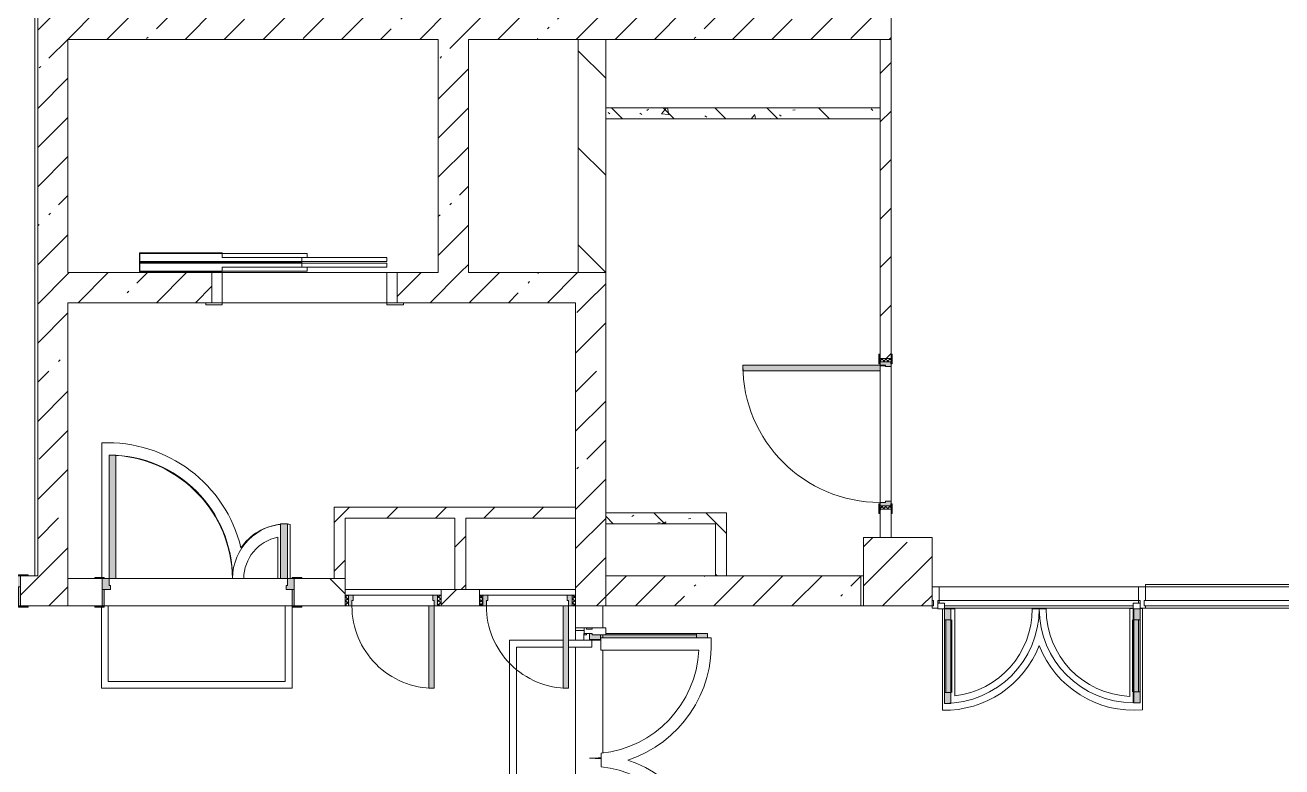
# Model space of a CAD drawing. Header units: millimetres. Extents: x -3129 to 197107, y -8553 to 29000.
# Drawn here: x 164585 to 173746, y 12227 to 17634 of the extents above; entities that cross this region are included whole.
import ezdxf

# ---------------------------------------------------------------- set-up
doc = ezdxf.new("R2010")
doc.units = ezdxf.units.MM
for name, color, linetype, lineweight, true_color in [('A-DETL-GENF-7', 7, 'Continuous', 5, 0xe2e2e2), ('A-DETL-GENF-8', 7, 'Continuous', 5, 0xaaaaaa), ('A-DOOR-3', 7, 'Continuous', 5, 0xaaaaaa), ('A-DOOR-4', 7, 'Continuous', 5, 0xe2e2e2), ('A-DOOR-FRAM-3', 7, 'Continuous', 5, 0xe2e2e2), ('A-DOOR-FRAM-4', 7, 'Continuous', 5, 0xaaaaaa), ('A-FLOR-3', 7, 'Continuous', 5, 0xaaaaaa), ('I-WALL-8', 7, 'Continuous', 5, 0x787878)]:
    doc.layers.add(name, color=color, linetype=linetype, lineweight=lineweight, true_color=true_color)
for name, color, linetype, lineweight in [('A-GLAZ-CURT-2', 7, 'Continuous', 5), ('A-GLAZ-CWMG-4', 7, 'Continuous', 5), ('A-WALL', 7, 'Continuous', 9), ('I-WALL-6', 7, 'Continuous', 5), ('S-COLS-2', 7, 'Continuous', 5)]:
    doc.layers.add(name, color=color, linetype=linetype, lineweight=lineweight)
pattern_1 = [(45, (70097.43, 0), (-285.1231, 285.1231), []), (45, (70382.56, 0), (-285.1231, 285.1231), [504.031, -100.806, 16.764, -84.042])]
pattern_2 = [(135, (70097.43, 0), (-353.5534, -353.5534), [])]
pattern_3 = [(45, (70097.43, 0), (-176.7767, 176.7767), [])]
pattern_4 = [(135, (70097.43, 0), (-377.1708, -377.1708), [533.4, -88.9, 17.78, -88.9]), (135, (70097.43, 376.94), (-377.1708, -377.1708), []), (50, (70097.43, 0), (637.6445, -55.7866), [66.675, -733.425]), (355, (70097.4, 0), (-123.3494, 668.6992), [53.34, -586.74]), (100.451, (70150.6, -4.65), (514.299, 612.908), [56.665, -623.315]), (46.184, (70097.4, 177.8), (948.7764, -147.1497), [100.012, -1100.137]), (96.636, (70176.5, 165.5), (830.909, 865.997), [84.998, -934.973]), (351.184, (70097.4, 177.8), (830.918, 865.988), [80.01, -880.11]), (21, (70186.33, 133.35), (530.6506, -357.9283), [66.675, -733.425]), (326, (70186.3, 133.35), (216.308, 644.6585), [53.34, -586.74]), (71.451, (70230.55, 103.5), (746.9596, 286.7243), [56.665, -623.315]), (37.5, (70097.43, 0), (10.81053, 295.9426), [16.764, -562.864, 16.764, -578.866, -588.962]), (37.5, (70097.43, 0), (10.81053, 295.9426), [-1175.258, 16.764, -572.198]), (7.5, (70097.43, 0), (233.8692, 350.6318), [16.764, -322.834, 16.764, -549.529, -224.472]), (7.5, (70097.43, 0), (233.8692, 350.6318), [-905.891, 16.764, -207.708]), (327.5, (69899.19, 0), (474.5678, -20.0513), [16.764, -205.486, 16.764, -676.656, -920.115]), (327.5, (69899.19, 0), (474.5678, -20.0513), [-915.67, 16.764, -903.351]), (317.5, (69810.3, 0), (518.4522, 88.9934), [16.764, -272.161, 16.764, -443.738, -653.415]), (317.5, (69810.3, 0), (518.4522, 88.9934), [-749.427, 16.764, -636.651])]

# ---------------------------------------------------------------- blocks, each defined once
blk = doc.blocks.new('110_Дверь_СКБ_1Ст_Внутренняя1 - Д-3б_п_ 1100x2100h_много всего 2-32816779-2_1_1_птичка')
at = {"layer": 'A-DOOR-3'}
h = blk.add_hatch(dxfattribs=at)
h.set_pattern_fill('FP_160', color=256, style=0, pattern_type=2)
h.set_pattern_definition([(135, (1751.41, 104.685), (-14.14214, -14.14214), []), (225, (1751.41, 104.685), (14.14214, -14.14214), [])])
h.paths.add_polyline_path([(537.5, -40), (562.5, -40), (562.5, 40), (537.5, 40)])
at = {"layer": 'A-DOOR-4'}
h = blk.add_hatch(color=256, dxfattribs=at)
h.paths.add_polyline_path([(-512.5, 40), (-512.5, -40), (-477.5, -40), (-477.5, 0), (-487.5, 0), (-487.5, 40)])
h.paths.add_polyline_path([(502.5, 0), (502.5, -40), (537.5, -40), (537.5, 40), (512.5, 40), (512.5, 0)])
at = {"layer": 'A-DOOR-FRAM-3'}
for points in [[(472.5, 40), (512.5, 40), (512.5, 1040), (472.5, 1040)], [(-567.5, 40), (-497.5, 40), (-497.5, 48), (-567.5, 48)], [(522.5, 40), (592.5, 40), (592.5, 48), (522.5, 48)], [(-567.5, -48), (-497.5, -48), (-497.5, -40), (-567.5, -40)], [(522.5, -48), (592.5, -48), (592.5, -40), (522.5, -40)]]:
    blk.add_hatch(color=256, dxfattribs=at).paths.add_polyline_path(points)
at = {"layer": 'A-DOOR-FRAM-4'}
h = blk.add_hatch(dxfattribs=at)
h.set_pattern_fill('FP_161', color=256, style=0, pattern_type=2)
h.set_pattern_definition([(45, (-371.384, 104.685), (-14.1421, 14.1421), []), (135, (-371.384, 104.685), (-14.1421, -14.1421), [])])
h.paths.add_polyline_path([(-537.5, -40), (-512.5, -40), (-512.5, 40), (-537.5, 40)])
at = {"layer": 'A-DOOR-3'}
for p, q in [((512.5, 1040), (472.5, 1040)), ((472.5, 1040), (472.5, 40)), ((512.5, 40), (512.5, 1040)), ((472.5, 40), (512.5, 40))]:
    blk.add_line(p, q, dxfattribs=at)
blk.add_arc((512.5, 40), 1000, 90, 180, dxfattribs=at)
at = {"layer": 'A-DOOR-FRAM-4'}
for p, q in [((-497.5, 48), (-567.5, 48)), ((-567.5, 48), (-567.5, 40)), ((-567.5, 40), (-497.5, 40)), ((-512.5, 40), (-537.5, 40)), ((-537.5, 40), (-537.5, -40)), ((-487.5, 40), (-512.5, 40)), ((-512.5, 40), (-512.5, -40)), ((-512.5, -40), (-512.5, 40)), ((-497.5, 40), (-512.5, 40)), ((-512.5, 40), (-512.5, 39)), ((-512.5, 39), (-497.5, 39)), ((-497.5, 40), (-497.5, 48)), ((-497.5, 39), (-497.5, 40)), ((-487.5, 0), (-487.5, 40)), ((-477.5, 0), (-487.5, 0)), ((-477.5, -40), (-477.5, 0)), ((512.5, 0), (502.5, 0)), ((502.5, 0), (502.5, -40)), ((512.5, 40), (512.5, 0)), ((537.5, 40), (512.5, 40)), ((592.5, 48), (522.5, 48)), ((522.5, 48), (522.5, 40)), ((537.5, 40), (522.5, 40)), ((522.5, 40), (522.5, 39)), ((522.5, 40), (592.5, 40)), ((522.5, 39), (537.5, 39)), ((537.5, -40), (537.5, 40)), ((562.5, 40), (537.5, 40)), ((537.5, 40), (537.5, -40)), ((537.5, 39), (537.5, 40)), ((562.5, -40), (562.5, 40)), ((592.5, 40), (592.5, 48)), ((-497.5, -40), (-567.5, -40)), ((-567.5, -40), (-567.5, -48)), ((-567.5, -48), (-497.5, -48)), ((-537.5, -40), (-512.5, -40)), ((-497.5, -39), (-512.5, -39)), ((-512.5, -39), (-512.5, -40)), ((-512.5, -40), (-477.5, -40)), ((-512.5, -40), (-497.5, -40)), ((-497.5, -40), (-497.5, -39)), ((-497.5, -48), (-497.5, -40)), ((502.5, -40), (537.5, -40)), ((537.5, -39), (522.5, -39)), ((522.5, -39), (522.5, -40)), ((522.5, -40), (537.5, -40)), ((592.5, -40), (522.5, -40)), ((522.5, -40), (522.5, -48)), ((522.5, -48), (592.5, -48)), ((537.5, -40), (537.5, -39)), ((537.5, -40), (562.5, -40)), ((592.5, -48), (592.5, -40))]:
    blk.add_line(p, q, dxfattribs=at)
blk = doc.blocks.new('110_Дверь_СКБ_2Ст - Д-1_л_Лестничная клетка EIS60 2-32142534-2_1_1_птичка')
at = {"layer": 'A-DOOR-4'}
for points in [[(662.5, 110), (662.5, 1010), (612.5, 1010), (612.5, 110)], [(-587.5, 510), (-637.5, 510), (-637.5, 110), (-587.5, 110), (-587.5, 433.2)], [(712.5, 30), (697.5, 30), (697.5, -110), (712.5, -110), (712.5, -30.6)]]:
    blk.add_hatch(color=256, dxfattribs=at).paths.add_polyline_path(points)
h = blk.add_hatch(color=256, dxfattribs=at)
h.paths.add_polyline_path([(712.5, 110), (662.5, 110), (662.5, 60), (652.5, 60), (652.5, 30), (712.5, 30)])
h.paths.add_polyline_path([(-627.5, 30), (-627.5, 60), (-637.5, 60), (-637.5, 110), (-687.5, 110), (-687.5, 30)])
at = {"layer": 'A-DOOR-FRAM-3'}
for points in [[(-672.5, 110), (-672.5, 118), (-742.5, 118), (-742.5, 110)], [(767.5, 110), (767.5, 118), (697.5, 118), (697.5, 110)], [(-672.5, 30), (-687.5, 30), (-687.5, -110), (-672.5, -110), (-672.5, -30.6)], [(-672.5, -110), (-742.5, -110), (-742.5, -118), (-672.5, -118)], [(767.5, -118), (767.5, -110), (697.5, -110), (697.5, -118)]]:
    blk.add_hatch(color=256, dxfattribs=at).paths.add_polyline_path(points)
at = {"layer": 'A-DOOR-3'}
for p, q in [((662.5, 1010), (612.5, 1010)), ((612.5, 1010), (612.5, 110)), ((662.5, 110), (662.5, 1010)), ((-637.5, 510), (-637.5, 110)), ((-587.5, 510), (-637.5, 510)), ((-587.5, 110), (-587.5, 510)), ((-637.5, 110), (-587.5, 110)), ((612.5, 110), (662.5, 110))]:
    blk.add_line(p, q, dxfattribs=at)
for centre, radius, start, end in [((662.5, 110), 900, 90, 180), ((-637.5, 110), 400, 360, 90)]:
    blk.add_arc(centre, radius, start, end, dxfattribs=at)
at = {"layer": 'A-DOOR-FRAM-4'}
for p, q in [((-672.5, 118), (-742.5, 118)), ((-742.5, 118), (-742.5, 110)), ((-742.5, 110), (-672.5, 110)), ((-637.5, 110), (-687.5, 110)), ((-687.5, 110), (-687.5, 30)), ((-672.5, 110), (-672.5, 118)), ((-637.5, 60), (-637.5, 110)), ((662.5, 110), (662.5, 60)), ((712.5, 110), (662.5, 110)), ((767.5, 118), (697.5, 118)), ((697.5, 118), (697.5, 110)), ((697.5, 110), (767.5, 110)), ((712.5, 30), (712.5, 110)), ((767.5, 110), (767.5, 118)), ((-687.5, 30), (-627.5, 30)), ((-672.5, 30), (-687.5, 30)), ((-687.5, 30), (-687.5, -110)), ((-672.5, -110), (-672.5, 30)), ((-627.5, 60), (-637.5, 60)), ((-627.5, 30), (-627.5, 60)), ((662.5, 60), (652.5, 60)), ((652.5, 60), (652.5, 30)), ((652.5, 30), (712.5, 30)), ((712.5, 30), (697.5, 30)), ((697.5, 30), (697.5, -110)), ((712.5, -110), (712.5, 30)), ((-672.5, -110), (-742.5, -110)), ((-742.5, -110), (-742.5, -118)), ((-742.5, -118), (-672.5, -118)), ((-687.5, -110), (-672.5, -110)), ((-672.5, -118), (-672.5, -110)), ((697.5, -110), (712.5, -110)), ((767.5, -110), (697.5, -110)), ((697.5, -110), (697.5, -118)), ((697.5, -118), (767.5, -118)), ((767.5, -118), (767.5, -110))]:
    blk.add_line(p, q, dxfattribs=at)
blk = doc.blocks.new('110_Дверь_СКБ_2Ст - Д-3а 1450x2100h_Лестничная клетка из коридора-32352288-2_1_1_птичка')
at = {"layer": 'A-DOOR-4'}
for points in [[(-587.5, 100), (-587.5, 1000), (-637.5, 1000), (-637.5, 100)], [(662.5, 100), (662.5, 500), (612.5, 500), (612.5, 100)], [(712.5, -100), (712.5, 20), (697.5, 20), (697.5, -100)]]:
    blk.add_hatch(color=256, dxfattribs=at).paths.add_polyline_path(points)
h = blk.add_hatch(color=256, dxfattribs=at)
h.paths.add_polyline_path([(-627.5, 20), (-627.5, 50), (-637.5, 50), (-637.5, 100), (-687.5, 100), (-687.5, 20)])
h.paths.add_polyline_path([(712.5, 20), (712.5, 100), (662.5, 100), (662.5, 50), (652.5, 50), (652.5, 20)])
at = {"layer": 'A-DOOR-FRAM-3'}
for points in [[(-672.5, 100), (-672.5, 108), (-742.5, 108), (-742.5, 100)], [(767.5, 100), (767.5, 108), (697.5, 108), (697.5, 100)], [(-672.5, -100), (-672.5, 20), (-687.5, 20), (-687.5, -100)], [(-672.5, -108), (-672.5, -100), (-742.5, -100), (-742.5, -108)], [(767.5, -108), (767.5, -100), (697.5, -100), (697.5, -108)]]:
    blk.add_hatch(color=256, dxfattribs=at).paths.add_polyline_path(points)
at = {"layer": 'A-DOOR-3'}
for p, q in [((-637.5, 1000), (-637.5, 100)), ((-587.5, 1000), (-637.5, 1000)), ((-587.5, 100), (-587.5, 1000)), ((662.5, 500), (612.5, 500)), ((612.5, 500), (612.5, 100)), ((662.5, 100), (662.5, 500)), ((-637.5, 100), (-587.5, 100)), ((612.5, 100), (662.5, 100))]:
    blk.add_line(p, q, dxfattribs=at)
for centre, radius, start, end in [((-637.5, 100), 900, 0, 90), ((662.5, 100), 400, 90, 180)]:
    blk.add_arc(centre, radius, start, end, dxfattribs=at)
at = {"layer": 'A-DOOR-FRAM-4'}
for p, q in [((-672.5, 108), (-742.5, 108)), ((-742.5, 108), (-742.5, 100)), ((-742.5, 100), (-672.5, 100)), ((-637.5, 100), (-687.5, 100)), ((-687.5, 100), (-687.5, 20)), ((-672.5, 100), (-672.5, 108)), ((-637.5, 50), (-637.5, 100)), ((662.5, 100), (662.5, 50)), ((712.5, 100), (662.5, 100)), ((767.5, 108), (697.5, 108)), ((697.5, 108), (697.5, 100)), ((697.5, 100), (767.5, 100)), ((712.5, 20), (712.5, 100)), ((767.5, 100), (767.5, 108)), ((-687.5, 20), (-627.5, 20)), ((-672.5, 20), (-687.5, 20)), ((-687.5, 20), (-687.5, -100)), ((-672.5, -100), (-672.5, 20)), ((-627.5, 50), (-637.5, 50)), ((-627.5, 20), (-627.5, 50)), ((662.5, 50), (652.5, 50)), ((652.5, 50), (652.5, 20)), ((652.5, 20), (712.5, 20)), ((712.5, 20), (697.5, 20)), ((697.5, 20), (697.5, -100)), ((712.5, -100), (712.5, 20)), ((-672.5, -100), (-742.5, -100)), ((-742.5, -100), (-742.5, -108)), ((-742.5, -108), (-672.5, -108)), ((-687.5, -100), (-672.5, -100)), ((-672.5, -108), (-672.5, -100)), ((697.5, -100), (712.5, -100)), ((767.5, -100), (697.5, -100)), ((697.5, -100), (697.5, -108)), ((697.5, -108), (767.5, -108)), ((767.5, -108), (767.5, -100))]:
    blk.add_line(p, q, dxfattribs=at)
blk = doc.blocks.new('110_Дверь_СКБ_1Ст - д-18 700x2100h_Технический шкаф ЭОМ и СС-23698042-2_1_1_птичка')
at = {"layer": 'A-DOOR-3'}
h = blk.add_hatch(dxfattribs=at)
h.set_pattern_fill('FP_191', color=256, style=0, pattern_type=2)
h.set_pattern_definition([(135, (1951.41, 124.685), (-14.14214, -14.14214), []), (225, (1951.41, 124.685), (14.14214, -14.14214), [])])
h.paths.add_polyline_path([(362.5, 60), (337.5, 60), (337.5, -20), (362.5, -20)])
at = {"layer": 'A-DOOR-4'}
h = blk.add_hatch(color=256, dxfattribs=at)
h.paths.add_polyline_path([(312.5, 60), (312.5, 20), (302.5, 20), (302.5, -20), (337.5, -20), (337.5, 60)])
h.paths.add_polyline_path([(-287.5, 60), (-312.5, 60), (-312.5, -20), (-277.5, -20), (-277.5, 20), (-287.5, 20)])
at = {"layer": 'A-DOOR-FRAM-3'}
blk.add_hatch(color=256, dxfattribs=at).paths.add_polyline_path([(-247.5, 660), (-287.5, 660), (-287.5, 60), (-247.5, 60), (-247.5, 503.6)])
at = {"layer": 'A-DOOR-FRAM-4'}
h = blk.add_hatch(dxfattribs=at)
h.set_pattern_fill('FP_192', color=256, style=0, pattern_type=2)
h.set_pattern_definition([(45, (-171.384, 124.685), (-14.1421, 14.1421), []), (135, (-171.384, 124.685), (-14.1421, -14.1421), [])])
h.paths.add_polyline_path([(-312.5, 60), (-337.5, 60), (-337.5, -20), (-312.5, -20)])
at = {"layer": 'A-DOOR-3'}
for p, q in [((-287.5, 660), (-287.5, 60)), ((-247.5, 660), (-287.5, 660)), ((-247.5, 60), (-247.5, 660)), ((-287.5, 60), (-247.5, 60))]:
    blk.add_line(p, q, dxfattribs=at)
blk.add_arc((-287.5, 60), 600, 360, 90, dxfattribs=at)
at = {"layer": 'A-DOOR-FRAM-4'}
for p, q in [((-312.5, 60), (-337.5, 60)), ((-337.5, 60), (-337.5, -20)), ((-287.5, 60), (-312.5, 60)), ((-312.5, 60), (-312.5, -20)), ((-312.5, -20), (-312.5, 60)), ((-287.5, 20), (-287.5, 60)), ((-277.5, 20), (-287.5, 20)), ((-277.5, -20), (-277.5, 20)), ((-247.5, 60), (312.5, 60)), ((312.5, 20), (302.5, 20)), ((302.5, 20), (302.5, -20)), ((312.5, 60), (312.5, 20)), ((337.5, 60), (312.5, 60)), ((337.5, -20), (337.5, 60)), ((362.5, 60), (337.5, 60)), ((337.5, 60), (337.5, -20)), ((362.5, -20), (362.5, 60)), ((-337.5, -20), (-312.5, -20)), ((-312.5, -20), (-277.5, -20)), ((302.5, -20), (-277.5, -20)), ((302.5, -20), (337.5, -20)), ((337.5, -20), (362.5, -20))]:
    blk.add_line(p, q, dxfattribs=at)
blk = doc.blocks.new('BSC_Колонна _Прямоугольная - 500х500-17857564-2_1_1_птичка')
at = {"layer": 'S-COLS-2'}
h = blk.add_hatch(dxfattribs=at)
h.set_pattern_fill('FP_222', color=256, style=0, pattern_type=2)
h.set_pattern_definition([(45, (-100850, -13650), (-285.1231, 285.1231), []), (45, (-100564.88, -13650), (-285.1231, 285.1231), [504.031, -100.806, 16.764, -84.042])])
h.paths.add_polyline_path([(-250, -250), (250, -250), (250, 250), (-250, 250), (-250, -115.2)])
for p, q in [((250, 250), (-250, 250)), ((-250, 250), (-250, -250)), ((250, -250), (250, 250)), ((-250, -250), (250, -250))]:
    blk.add_line(p, q, dxfattribs=at)
blk = doc.blocks.new('DOR_Дверь лифта - 1350х2050h-19118285-2_1_1_птичка')
at = {"layer": 'A-DOOR-3'}
for p, q in [((-600, 125), (-720, 125)), ((-720, 125), (-720, 110)), ((-720, 110), (-600, 110)), ((-675, 110), (-675, -110)), ((-600, 110), (-675, 110)), ((-600, 110), (-600, 125)), ((600, 110), (-600, 110)), ((-600, 110), (-600, -110)), ((720, 125), (600, 125)), ((600, 125), (600, 110)), ((600, -110), (600, 110)), ((675, 110), (600, 110)), ((600, 110), (720, 110)), ((675, -110), (675, 110)), ((720, 110), (720, 125)), ((-675, -110), (-600, -110)), ((-600, -110), (600, -110)), ((-600, -150), (-600, -180)), ((20, -150), (-600, -150)), ((-600, -180), (20, -180)), ((-20, -120), (-20, -150)), ((600, -120), (-20, -120)), ((-20, -150), (600, -150)), ((20, -180), (20, -150)), ((600, -110), (675, -110)), ((600, -150), (600, -120)), ((-600, -190), (-600, -220)), ((20, -190), (-600, -190)), ((-600, -220), (20, -220)), ((-20, -220), (-20, -250)), ((600, -220), (-20, -220)), ((-20, -250), (600, -250)), ((20, -220), (20, -190)), ((600, -250), (600, -220))]:
    blk.add_line(p, q, dxfattribs=at)
at = {"layer": 'A-DOOR-FRAM-4'}
for p, q in [((1200, -180), (20, -180)), ((20, -180), (20, -183)), ((20, -183), (1203, -183)), ((600, -117), (600, -120)), ((1203, -117), (600, -117)), ((600, -120), (1200, -120)), ((1200, -120), (1200, -180)), ((1203, -183), (1203, -117)), ((1203, -187), (20, -187)), ((20, -187), (20, -190)), ((20, -190), (1200, -190)), ((600, -250), (600, -253)), ((1200, -250), (600, -250)), ((600, -253), (1203, -253)), ((1200, -190), (1200, -250)), ((1203, -253), (1203, -187))]:
    blk.add_line(p, q, dxfattribs=at)
blk = doc.blocks.new('Дверь_Витражная_остекление_ - ВВ-7 остекление-32349468-2_1_1_птичка')
at = {"layer": 'A-DETL-GENF-7'}
for points in [[(-860, -106.8), (-860, -880), (-837.2, -880), (-837.2, -106.8), (-815, -106.8), (-815, -20), (-860, -20)], [(865, -103.8), (877.8, -103.8), (877.8, -880), (910, -880), (910, -140), (900, -140), (900, -40), (910, -40), (910, -20), (865, -20)]]:
    blk.add_hatch(color=256, dxfattribs=at).paths.add_polyline_path(points)
at = {"layer": 'A-DETL-GENF-8'}
for p, q in [((-815, -20), (-860, -20)), ((-860, -880), (-860, -20)), ((-815, -20), (-860, -20)), ((-860, -20), (-860, -880)), ((-815, -106.8), (-815, -20)), ((-815, -106.8), (-815, -20)), ((865, -103.8), (865, -20)), ((865, -20), (865, -103.8)), ((-860, -100), (-815, -100)), ((-850, -800), (-850, -100)), ((-806, -106.8), (-806, -100)), ((900, -100), (865, -100)), ((900, -800), (900, -140)), ((910, -880), (910, -140)), ((910, -880), (910, -140)), ((-860, -800), (-837.2, -800)), ((910, -800), (877.8, -800)), ((-860, -880), (-837.2, -880)), ((-860, -880), (-837.2, -880)), ((910, -880), (877.8, -880)), ((877.8, -880), (910, -880))]:
    blk.add_line(p, q, dxfattribs=at)
at = {"layer": 'A-DOOR-3'}
for p, q in [((-910, 20), (-860, 20)), ((-910, -20), (-910, 20)), ((-860, 20), (-860, -20)), ((860, 20), (910, 20)), ((860, -20), (860, 20)), ((910, 20), (910, -20)), ((-860, -20), (-910, -20)), ((-860, -880), (-860, -20)), ((910, -20), (860, -20)), ((860, -103.8), (860, -39))]:
    blk.add_line(p, q, dxfattribs=at)
for centre, start, end in [((-860, -20), 354.22155, 0), ((860, -20), 180, 185.77845), ((-860, -20), 270, 271.54729)]:
    blk.add_arc(centre, 860, start, end, dxfattribs=at)
blk = doc.blocks.new('Прямоугольный импост - Импост структурный с накладкой - 160мм Темный-32348142-2_1_1_птичка')
at = {"layer": 'A-GLAZ-CWMG-4'}
for p, q in [((0, 17), (-50, 17)), ((-50, 17), (-50, 0)), ((-50, 0), (-40, 0)), ((-40, 0), (-40, -40)), ((-10, -40), (-10, 0)), ((-10, 0), (0, 0)), ((0, 0), (0, 17)), ((-40, -40), (-50, -40)), ((-50, -40), (-50, -140)), ((0, -40), (-10, -40)), ((0, -140), (0, -40)), ((-50, -140), (0, -140))]:
    blk.add_line(p, q, dxfattribs=at)
blk = doc.blocks.new('Дверь_Витражная_остекление_ - ВВ-22-32429667-2_1_1_птичка')
at = {"layer": 'A-DETL-GENF-7'}
for points in [[(-642.5, -710), (-642.5, -20), (-687.5, -20), (-687.5, -710)], [(737.5, -705), (737.5, -20), (692.5, -20), (692.5, -705)]]:
    blk.add_hatch(color=256, dxfattribs=at).paths.add_polyline_path(points)
at = {"layer": 'A-DETL-GENF-8'}
for p, q in [((-642.5, -20), (-687.5, -20)), ((-687.5, -710), (-687.5, -20)), ((-642.5, -20), (-687.5, -20)), ((-687.5, -20), (-687.5, -710)), ((-642.5, -710), (-642.5, -20)), ((-642.5, -710), (-642.5, -20)), ((692.5, -705), (692.5, -20)), ((692.5, -20), (692.5, -705)), ((737.5, -705), (737.5, -20)), ((737.5, -705), (737.5, -20)), ((-687.5, -100), (-642.5, -100)), ((-677.5, -630), (-677.5, -100)), ((-633.5, -630), (-633.5, -100)), ((683.5, -625), (683.5, -100)), ((737.5, -100), (692.5, -100)), ((727.5, -625), (727.5, -100)), ((-687.5, -630), (-642.5, -630)), ((737.5, -625), (692.5, -625)), ((-687.5, -710), (-642.5, -710)), ((-687.5, -710), (-642.5, -710)), ((737.5, -705), (692.5, -705)), ((692.5, -705), (737.5, -705))]:
    blk.add_line(p, q, dxfattribs=at)
at = {"layer": 'A-DOOR-3'}
for p, q in [((-737.5, 20), (-687.5, 20)), ((-737.5, -20), (-737.5, 20)), ((-687.5, 20), (-687.5, -20)), ((687.5, 20), (737.5, 20)), ((687.5, -20), (687.5, 20)), ((737.5, 20), (737.5, -20)), ((-687.5, -20), (-737.5, -20)), ((-687.5, -710), (-687.5, -20)), ((687.5, -705), (687.5, -20)), ((737.5, -20), (687.5, -20))]:
    blk.add_line(p, q, dxfattribs=at)
for centre, radius, start, end in [((-687.5, -20), 690, 270, 0), ((687.5, -20), 685, 180, 270)]:
    blk.add_arc(centre, radius, start, end, dxfattribs=at)
blk = doc.blocks.new('Прямоугольный импост - Импост структурный с накладкой - 160мм Темный-V249-2_1_1_птичка')
at = {"layer": 'A-GLAZ-CWMG-4'}
for p, q in [((0, 17), (-40, 17)), ((-10, -40), (-10, 0)), ((-10, 0), (0, 0)), ((0, 0), (0, 17)), ((-40, -40), (-50, -40)), ((-50, -40), (-50, -140)), ((-40, -20), (-40, -40)), ((0, -40), (-10, -40)), ((-50, -140), (0, -140))]:
    blk.add_line(p, q, dxfattribs=at)
blk = doc.blocks.new('Прямоугольный импост - Импост структурный с накладкой - 160мм Темный-32427025-2_1_1_птичка')
at = {"layer": 'A-GLAZ-CWMG-4'}
for p, q in [((102605, 13540), (101150, 13540)), ((101150, 13420), (101150, 13440)), ((102605, 13440), (101150, 13440)), ((102565, 13400), (101190, 13400)), ((102565, 13383), (101190, 13383)), ((102605, 13440), (102605, 13420))]:
    blk.add_line(p, q, dxfattribs=at)
blk = doc.blocks.new('Системная панель - Стекло - 40мм-32427252-2_1_1_птичка')
at = {"layer": 'A-GLAZ-CURT-2'}
for p, q in [((720, 40), (-720, 40)), ((-720, 40), (-720, 0)), ((-720, 0), (720, 0)), ((720, 0), (720, 40))]:
    blk.add_line(p, q, dxfattribs=at)
blk = doc.blocks.new('Прямоугольный импост - Импост структурный с накладкой - 160мм Темный-32427244-2_1_1_птичка')
at = {"layer": 'A-GLAZ-CWMG-4'}
for p, q in [((-15, 17), (25, 17)), ((25, 0), (15, 0)), ((15, 0), (15, -40)), ((25, 17), (25, 0)), ((-25, -140), (-25, -40)), ((-25, -40), (-15, -40)), ((-15, -40), (-15, -20)), ((15, -40), (25, -40)), ((25, -40), (25, -140)), ((25, -140), (-25, -140))]:
    blk.add_line(p, q, dxfattribs=at)
blk = doc.blocks.new('Прямоугольный импост - Импост структурный с накладкой - 160мм Темный-32427250-2_1_1_птичка')
at = {"layer": 'A-GLAZ-CWMG-4'}
for p, q in [((104075, 13540), (102655, 13540)), ((104075, 13383), (102655, 13383))]:
    blk.add_line(p, q, dxfattribs=at)

msp = doc.modelspace()

# ---------------------------------------------------------------- hatches: boundary and pattern name
at = {"layer": 'I-WALL-6'}
h = msp.add_hatch(dxfattribs=at)
h.set_pattern_fill('FP_132', color=256, style=0, pattern_type=2)
h.set_pattern_definition(pattern_1)
h.paths.add_polyline_path([(168617.4, 17530), (170897.4, 17530), (170897.4, 17750), (164677.4, 17750), (164677.4, 17530), (167817.4, 17530)])
h = msp.add_hatch(dxfattribs=at)
h.set_pattern_fill('FP_132', color=256, style=0, pattern_type=2)
h.set_pattern_definition(pattern_1)
h.paths.add_polyline_path([(164897.4, 13620), (164897.4, 17530), (164677.4, 17530), (164677.4, 13620)])
h = msp.add_hatch(dxfattribs=at)
h.set_pattern_fill('FP_132', color=256, style=0, pattern_type=2)
h.set_pattern_definition(pattern_1)
h.paths.add_polyline_path([(167817.4, 15830), (167817.4, 17530), (167597.4, 17530), (167597.4, 15830)])
h = msp.add_hatch(dxfattribs=at)
h.set_pattern_fill('FP_135', color=256, style=0, pattern_type=2)
h.set_pattern_definition(pattern_2)
h.paths.add_polyline_path([(168817.4, 15830), (168817.4, 17530), (168617.4, 17530), (168617.4, 15830)])
h = msp.add_hatch(dxfattribs=at)
h.set_pattern_fill('FP_136', color=256, style=0, pattern_type=2)
h.set_pattern_definition(pattern_3)
h.paths.add_polyline_path([(170844.5, 13900), (170897.4, 13900), (170897.4, 14105), (170817.4, 14105), (170817.4, 13900)])
h.paths.add_polyline_path([(170897.4, 15205), (170897.4, 17530), (170817.4, 17530), (170817.4, 15205)])
h = msp.add_hatch(dxfattribs=at)
h.set_pattern_fill('FP_132', color=256, style=0, pattern_type=2)
h.set_pattern_definition(pattern_1)
h.paths.add_polyline_path([(164897.4, 15610), (165947.4, 15610), (165947.4, 15830), (164897.4, 15830)])
h.paths.add_polyline_path([(168597.4, 15610), (168817.4, 15610), (168817.4, 15830), (167297.4, 15830), (167297.4, 15610)])
h = msp.add_hatch(dxfattribs=at)
h.set_pattern_fill('FP_132', color=256, style=0, pattern_type=2)
h.set_pattern_definition(pattern_1)
h.paths.add_polyline_path([(168597.4, 13400), (168817.4, 13400), (168817.4, 15610), (168597.4, 15610), (168597.4, 13480)])
h = msp.add_hatch(dxfattribs=at)
h.set_pattern_fill('FP_136', color=256, style=0, pattern_type=2)
h.set_pattern_definition(pattern_3)
h.paths.add_polyline_path([(166917.4, 13600), (166917.4, 14120), (166837.4, 14120), (166837.4, 13600)])
h = msp.add_hatch(dxfattribs=at)
h.set_pattern_fill('FP_136', color=256, style=0, pattern_type=2)
h.set_pattern_definition(pattern_3)
h.paths.add_polyline_path([(167797.4, 14040), (168597.4, 14040), (168597.4, 14120), (166917.4, 14120), (166917.4, 14040), (167717.4, 14040)])
h = msp.add_hatch(dxfattribs=at)
h.set_pattern_fill('FP_136', color=256, style=0, pattern_type=2)
h.set_pattern_definition(pattern_3)
h.paths.add_polyline_path([(167797.4, 13520), (167797.4, 14040), (167717.4, 14040), (167717.4, 13520)])
h = msp.add_hatch(dxfattribs=at)
h.set_pattern_fill('FP_132', color=256, style=0, pattern_type=2)
h.set_pattern_definition(pattern_1)
h.paths.add_polyline_path([(164607.4, 13400), (164897.4, 13400), (164897.4, 13620), (164552.4, 13620), (164552.4, 13400)])
h.paths.add_polyline_path([(163127.4, 13400), (163152.4, 13400), (163152.4, 13620), (163127.4, 13620), (163127.4, 13534.8)])
h = msp.add_hatch(dxfattribs=at)
h.set_pattern_fill('FP_135', color=256, style=0, pattern_type=2)
h.set_pattern_definition(pattern_2)
h.paths.add_polyline_path([(166547.4, 13400), (166917.4, 13400), (166917.4, 13600), (166547.4, 13600), (166547.4, 13520)])
h.paths.add_polyline_path([(164947.4, 13400), (165147.4, 13400), (165147.4, 13600), (164897.4, 13600), (164897.4, 13400)])
h = msp.add_hatch(dxfattribs=at)
h.set_pattern_fill('FP_132', color=256, style=0, pattern_type=2)
h.set_pattern_definition(pattern_1)
h.paths.add_polyline_path([(169126.4, 13400), (170677.4, 13400), (170677.4, 13620), (168817.4, 13620), (168817.4, 13400)])
h = msp.add_hatch(dxfattribs=at)
h.set_pattern_fill('FP_225', color=256, style=0, pattern_type=2)
h.set_pattern_definition([(45, (70097.43, 0), (-427.6843, 427.6843), []), (45, (70382.56, 0), (-427.6843, 427.6843), [])])
h.paths.add_polyline_path([(167897.4, 13400), (167897.4, 13520), (167617.4, 13520), (167617.4, 13400)])
at = {"layer": 'I-WALL-8'}
h = msp.add_hatch(dxfattribs=at)
h.set_pattern_fill('FP_143', color=256, style=0, pattern_type=2)
h.set_pattern_definition(pattern_4)
h.paths.add_polyline_path([(170817.4, 16950), (170817.4, 17030), (168817.4, 17030), (168817.4, 16950), (169126.4, 16950)])
h = msp.add_hatch(dxfattribs=at)
h.set_pattern_fill('FP_143', color=256, style=0, pattern_type=2)
h.set_pattern_definition(pattern_4)
h.paths.add_polyline_path([(169617.4, 14000), (169697.4, 14000), (169697.4, 14080), (168817.4, 14080), (168817.4, 14000), (169126.4, 14000)])
h = msp.add_hatch(dxfattribs=at)
h.set_pattern_fill('FP_143', color=256, style=0, pattern_type=2)
h.set_pattern_definition(pattern_4)
h.paths.add_polyline_path([(169697.4, 13620), (169697.4, 14000), (169617.4, 14000), (169617.4, 13620)])

# ---------------------------------------------------------------- linework, layer by layer
at = {"layer": 'A-FLOR-3'}
for p, q in [((164656.4, 13620), (164656.4, 17750)), ((170857.4, 15150), (170817.4, 15150)), ((165143.9, 14589.2), (165143.9, 13608)), ((166518, 13601.1), (166518, 13994.7)), ((166428, 13900.9), (166428, 13601.1)), ((165162.4, 13601.1), (165197.4, 13601.1)), ((166096.3, 13601.1), (166179.4, 13601.1)), ((166428, 13601.1), (166447.4, 13601.1)), ((166497.4, 13601.1), (166518, 13601.1)), ((170677.4, 13620), (170697.4, 13620)), ((172752.4, 13540), (172752.4, 13557)), ((172752.4, 13557), (175627.4, 13557)), ((165141.9, 13392), (165141.9, 12800)), ((165191.9, 13400), (165162.4, 13400)), ((165191.9, 12850), (165191.9, 13400)), ((166531.1, 13400), (166481.1, 13400)), ((166481.1, 13400), (166481.1, 12850)), ((166531.1, 12800), (166531.1, 13400)), ((170697.4, 13400), (170677.4, 13400)), ((171287.4, 13378.5), (171272.5, 13378.5)), ((171272.5, 13378.5), (171272.5, 12640.2)), ((171361.8, 13378.5), (171332.4, 13378.5)), ((171361.8, 12744.3), (171361.8, 13378.5)), ((172027.4, 13380), (171927.4, 13380)), ((172662.4, 13381.5), (172637.7, 13381.5)), ((172637.7, 13381.5), (172637.7, 12740.7)), ((172730, 13381.5), (172712.4, 13381.5)), ((172730, 12642.7), (172730, 13381.5)), ((168661.4, 13221.2), (168597.4, 13221.2)), ((168117.4, 13150), (168117.4, 11481.2)), ((168507.4, 13150), (168117.4, 13150)), ((168658.4, 13150), (168547.4, 13150)), ((168717.4, 13150), (168698.4, 13150)), ((168717.4, 13100), (168717.4, 13150)), ((169585.8, 13167.8), (168782.3, 13167.8)), ((168782.3, 13167.8), (168782.3, 13078)), ((168167.4, 11531.2), (168167.4, 13100)), ((168167.4, 13100), (168507.4, 13100)), ((168547.4, 13100), (168717.4, 13100)), ((168782.3, 13078), (169496.3, 13078)), ((166481.1, 12850), (165191.9, 12850)), ((165141.9, 12800), (166531.1, 12800)), ((168783.7, 12327), (168783.7, 12228.6))]:
    msp.add_line(p, q, dxfattribs=at)
for centre, radius, start, end in [((165186.4, 13590.1), 1000, 13.54971, 92.43764), ((165186.4, 13590.1), 910, 0.6926, 86.14974), ((166484.4, 13601.1), 395, 95.37122, 145.57769), ((166484.4, 13601.1), 395, 85.12655, 88.10651), ((166484.4, 13601.1), 305, 100.66451, 180), ((171287.4, 13380), 640, 276.67397, 0), ((172667.4, 13380), 640, 180, 267.33511), ((168702.3, 13117.8), 885, 288.26618, 3.23877), ((171287.4, 13380), 740, 268.84165, 338.81722), ((172667.4, 13380), 740, 201.18278, 274.85352), ((168702.3, 13117.8), 795, 275.8832, 357.13064), ((168702.3, 11452.8), 870, 360, 71.40745), ((168702.3, 11452.8), 780, 6.57701, 84.00325)]:
    msp.add_arc(centre, radius, start, end, dxfattribs=at)
at = {"layer": 'A-WALL'}
for p, q in [((168817.4, 17530), (168617.4, 17530)), ((170897.4, 17530), (170817.4, 17530)), ((168817.4, 17030), (168817.4, 16950)), ((170817.4, 16950), (170817.4, 17030)), ((168617.4, 15830), (168817.4, 15830)), ((168597.4, 14040), (168597.4, 14120)), ((168817.4, 14080), (168817.4, 14000)), ((166837.4, 13600), (166917.4, 13600)), ((169617.4, 13620), (169697.4, 13620)), ((167717.4, 13520), (167797.4, 13520))]:
    msp.add_line(p, q, dxfattribs=at)
at = {"layer": 'I-WALL-6'}
for p, q in [((170897.4, 15235), (170897.4, 20755)), ((164677.4, 17750), (164677.4, 13620)), ((164897.4, 15830), (164897.4, 17530)), ((164897.4, 17530), (167597.4, 17530)), ((167597.4, 17530), (167597.4, 15830)), ((167817.4, 17530), (168617.4, 17530)), ((167817.4, 15830), (167817.4, 17530)), ((168617.4, 17530), (168617.4, 15830)), ((168817.4, 17530), (170817.4, 17530)), ((168817.4, 17030), (168817.4, 17530)), ((170817.4, 17530), (170817.4, 17030)), ((170817.4, 17030), (168817.4, 17030)), ((168817.4, 16950), (170817.4, 16950)), ((168817.4, 14080), (168817.4, 16950)), ((170817.4, 16950), (170817.4, 15235)), ((165947.4, 15830), (164897.4, 15830)), ((165947.4, 15610), (165947.4, 15830)), ((167597.4, 15830), (167297.4, 15830)), ((167297.4, 15830), (167297.4, 15610)), ((168617.4, 15830), (167817.4, 15830)), ((164897.4, 15610), (165947.4, 15610)), ((164897.4, 15610), (164897.4, 13400)), ((167297.4, 15610), (168597.4, 15610)), ((168597.4, 15610), (168597.4, 14120)), ((170897.4, 15145), (170897.4, 14165)), ((170817.4, 14155), (170817.4, 15115)), ((166837.4, 14120), (166837.4, 13600)), ((168597.4, 14120), (166837.4, 14120)), ((166917.4, 13480), (166917.4, 14040)), ((166917.4, 14040), (167717.4, 14040)), ((167717.4, 14040), (167717.4, 13520)), ((167797.4, 14040), (168597.4, 14040)), ((167797.4, 13520), (167797.4, 14040)), ((168597.4, 14040), (168597.4, 13480)), ((169697.4, 14080), (168817.4, 14080)), ((169697.4, 13620), (169697.4, 14080)), ((170817.4, 14075), (170817.4, 13900)), ((170897.4, 13900), (170897.4, 14075)), ((168817.4, 14000), (169617.4, 14000)), ((168817.4, 13400), (168817.4, 14000)), ((169617.4, 14000), (169617.4, 13620)), ((164677.4, 13620), (164607.4, 13620)), ((165092.4, 13600), (164897.4, 13600)), ((165247.4, 13600), (166447.4, 13600)), ((166837.4, 13600), (166602.4, 13600)), ((169617.4, 13620), (168817.4, 13620)), ((170677.4, 13620), (169697.4, 13620)), ((170677.4, 13400), (170677.4, 13620)), ((166917.4, 13520), (167717.4, 13520)), ((167617.4, 13520), (167617.4, 13480)), ((167797.4, 13520), (168597.4, 13520)), ((167897.4, 13480), (167897.4, 13520)), ((164607.4, 13400), (164897.4, 13400)), ((164897.4, 13400), (165092.4, 13400)), ((166481.1, 13400), (165191.9, 13400)), ((166602.4, 13400), (166917.4, 13400)), ((167617.4, 13400), (167897.4, 13400)), ((168817.4, 13400), (168597.4, 13400)), ((168597.4, 13400), (168597.4, 13150)), ((168797.4, 13240), (168797.4, 13400)), ((168817.4, 13400), (170677.4, 13400)), ((168597.4, 13240), (168797.4, 13240)), ((168797.4, 13190), (168797.4, 13167.8)), ((168597.4, 11531.2), (168597.4, 13100)), ((168797.4, 13078), (168797.4, 12329.3))]:
    msp.add_line(p, q, dxfattribs=at)

# ---------------------------------------------------------------- block references
at = {"layer": 'A-DOOR-3'}
for name, p, rotation in [('DOR_Дверь лифта - 1350х2050h-19118285-2_1_1_птичка', (166622.4, 15720), 180), ('110_Дверь_СКБ_1Ст_Внутренняя1 - Д-3б_п_ 1100x2100h_много всего 2-32816779-2_1_1_птичка', (170857.4, 14642.5), 90), ('110_Дверь_СКБ_1Ст - д-18 700x2100h_Технический шкаф ЭОМ и СС-23698042-2_1_1_птичка', (167279.9, 13460), 180), ('110_Дверь_СКБ_1Ст - д-18 700x2100h_Технический шкаф ЭОМ и СС-23698042-2_1_1_птичка', (168259.9, 13460), 180), ('Дверь_Витражная_остекление_ - ВВ-7 остекление-32349468-2_1_1_птичка', (168678.4, 12290), 89.99999999999993)]:
    msp.add_blockref(name, p, dxfattribs=dict(at, rotation=rotation))
for name, p in [('110_Дверь_СКБ_2Ст - Д-1_л_Лестничная клетка EIS60 2-32142534-2_1_1_птичка', (163839.9, 13510)), ('110_Дверь_СКБ_2Ст - Д-3а 1450x2100h_Лестничная клетка из коридора-32352288-2_1_1_птичка', (165834.9, 13500)), ('Дверь_Витражная_остекление_ - ВВ-22-32429667-2_1_1_птичка', (171974.9, 13400))]:
    msp.add_blockref(name, p, dxfattribs=at)
at = {"layer": 'A-GLAZ-CURT-2'}
msp.add_blockref('Системная панель - Стекло - 40мм-32427252-2_1_1_птичка', (173462.4, 13400), dxfattribs=at)
at = {"layer": 'A-GLAZ-CWMG-4'}
for name, p, rotation in [('Прямоугольный импост - Импост структурный с накладкой - 160мм Темный-V249-2_1_1_птичка', (171197.4, 13400), 180), ('Прямоугольный импост - Импост структурный с накладкой - 160мм Темный-32348142-2_1_1_птичка', (168678.4, 13240), 89.99999999999993)]:
    msp.add_blockref(name, p, dxfattribs=dict(at, rotation=rotation))
for name in ['Прямоугольный импост - Импост структурный с накладкой - 160мм Темный-32427025-2_1_1_птичка', 'Прямоугольный импост - Импост структурный с накладкой - 160мм Темный-32427250-2_1_1_птичка']:
    msp.add_blockref(name, (70097.4, 0), dxfattribs=at)
at = {"layer": 'A-GLAZ-CWMG-4', "extrusion": (0, 0, -1), "rotation": 180}
msp.add_blockref('Прямоугольный импост - Импост структурный с накладкой - 160мм Темный-32427244-2_1_1_птичка', (-172727.4, 13400), dxfattribs=at)
at = {"layer": 'S-COLS-2'}
msp.add_blockref('BSC_Колонна _Прямоугольная - 500х500-17857564-2_1_1_птичка', (170947.4, 13650), dxfattribs=at)

doc.saveas('drawing.dxf')
